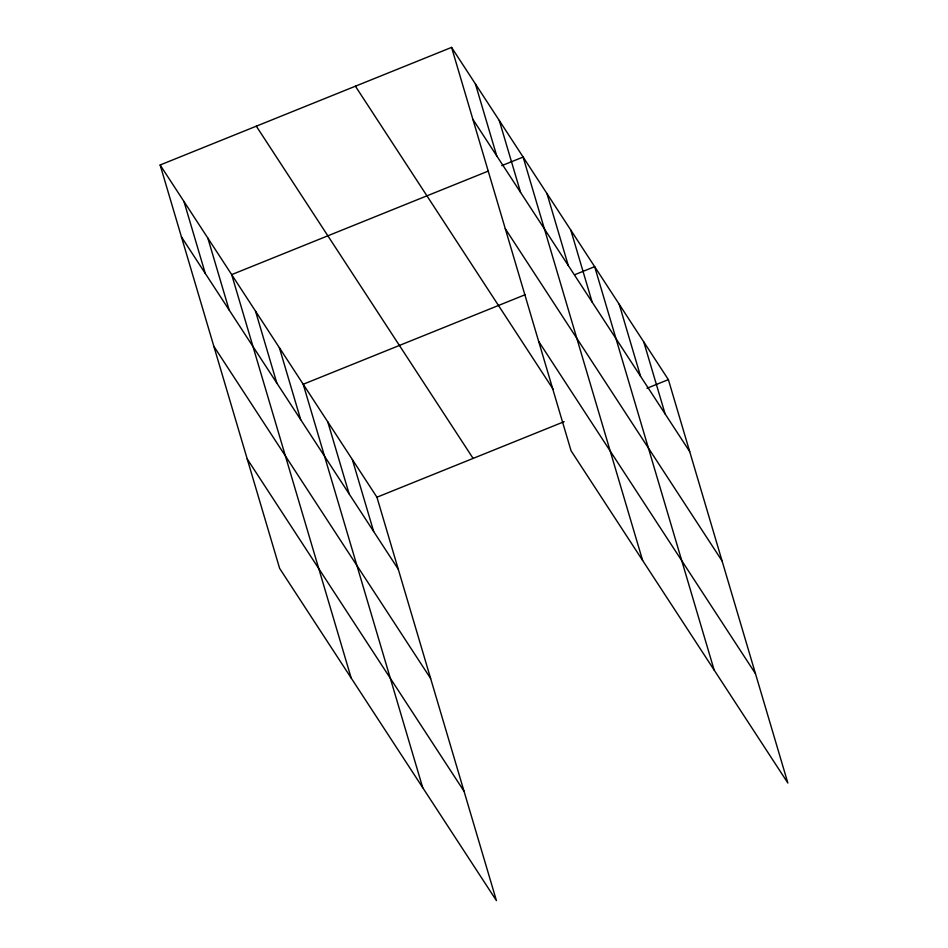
<?xml version="1.0" encoding="UTF-8"?>
<svg xmlns="http://www.w3.org/2000/svg" width="948" height="948" viewBox="0 0 948 948"><rect width="100%" height="100%" fill="white"/><g stroke="black" fill="none" stroke-linecap="round" stroke-linejoin="round"><path stroke-width="1.42" d="M160.141 164.988L376.937 497.214L496.42 900.6L279.624 568.373L160.141 164.988L451.58 47.4L668.376 379.627L787.859 783.012L571.063 450.786L451.58 47.4M488.386 171.043L231.679 274.624L351.175 678.01M501.753 165.663L523.118 157.036L642.614 560.422M525.204 294.698L303.218 384.26L422.713 787.646M574.63 274.754L594.669 266.672L714.152 670.058M376.937 497.214L564.167 421.67M646.998 388.253L668.376 379.627M472.886 119.33L689.682 451.556M505.284 228.705L722.08 560.932M538.665 341.41L755.461 673.637M355.405 86.209L553.17 389.284M256.316 126.179L473.111 458.405M181.447 236.917L398.231 569.144M213.845 346.293L430.641 678.519M247.227 458.998L464.022 791.213M643.799 341.979L665.105 413.897M619.234 304.32L640.54 376.249M570.815 230.127L592.121 302.045M546.972 193.582L568.279 265.511M499.276 120.491L520.582 192.42M475.422 83.945L496.728 155.875M352.36 459.555L373.666 531.484M327.795 421.907L349.101 493.837M279.376 347.715L300.682 419.632M255.522 311.169L276.828 383.087M207.837 238.078L229.143 310.008M183.983 201.533L205.289 273.462"/></g></svg>
